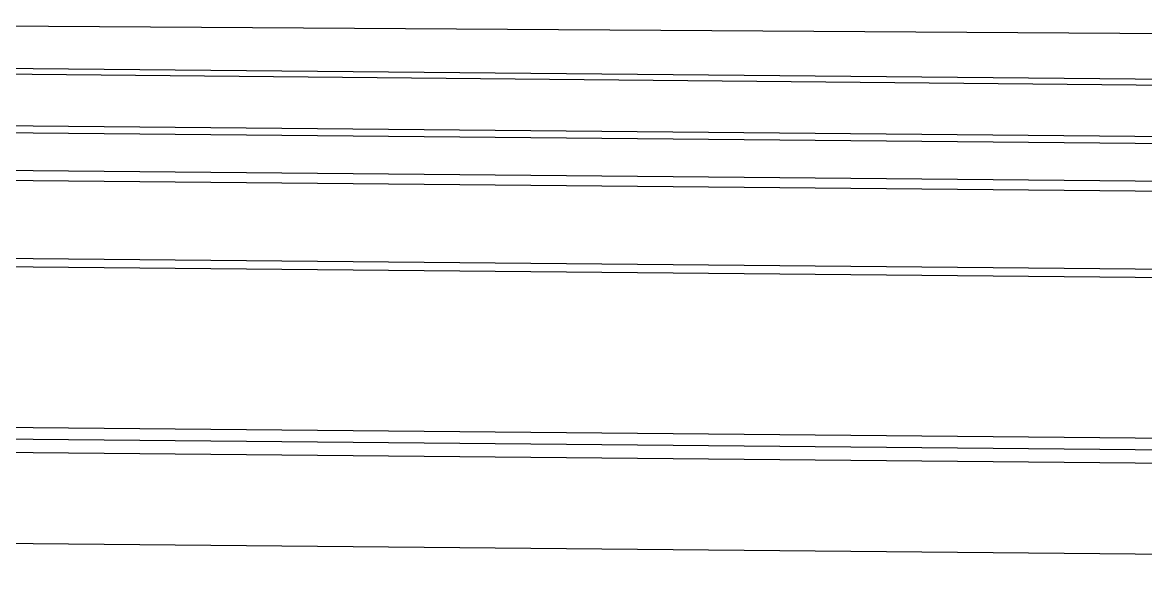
# Model space of a CAD drawing. Header units: inches. Extents: x 155 to 361, y 91 to 381.
# Drawn here: x 194.97 to 228, y 293.09 to 309.71 of the extents above; entities that cross this region are included whole.
import ezdxf

# ---------------------------------------------------------------- set-up
doc = ezdxf.new("R2010")
doc.units = ezdxf.units.IN
doc.header["$MEASUREMENT"] = 0
doc.layers.add('çziigi', color=10, linetype='Continuous')

msp = doc.modelspace()

# ---------------------------------------------------------------- linework, layer by layer
at = {"layer": 'çziigi'}
for p, q in [((339.888, 308.63), (178.233, 309.713)), ((332.668, 306.88), (185.553, 308.269)), ((185.564, 308.447), (332.657, 307.059)), ((332.688, 305.162), (185.534, 306.551)), ((185.537, 306.766), (332.684, 305.377)), ((185.477, 305.449), (332.744, 304.061)), ((332.795, 303.755), (185.426, 305.143)), ((332.701, 301.22), (185.521, 302.608)), ((185.53, 302.861), (332.691, 301.472)), ((332.697, 296.486), (185.525, 297.875)), ((185.509, 297.543), (332.712, 296.154)), ((332.739, 295.755), (185.482, 297.143)), ((185.484, 294.474), (332.737, 293.085))]:
    msp.add_line(p, q, dxfattribs=at)

doc.saveas('drawing.dxf')
